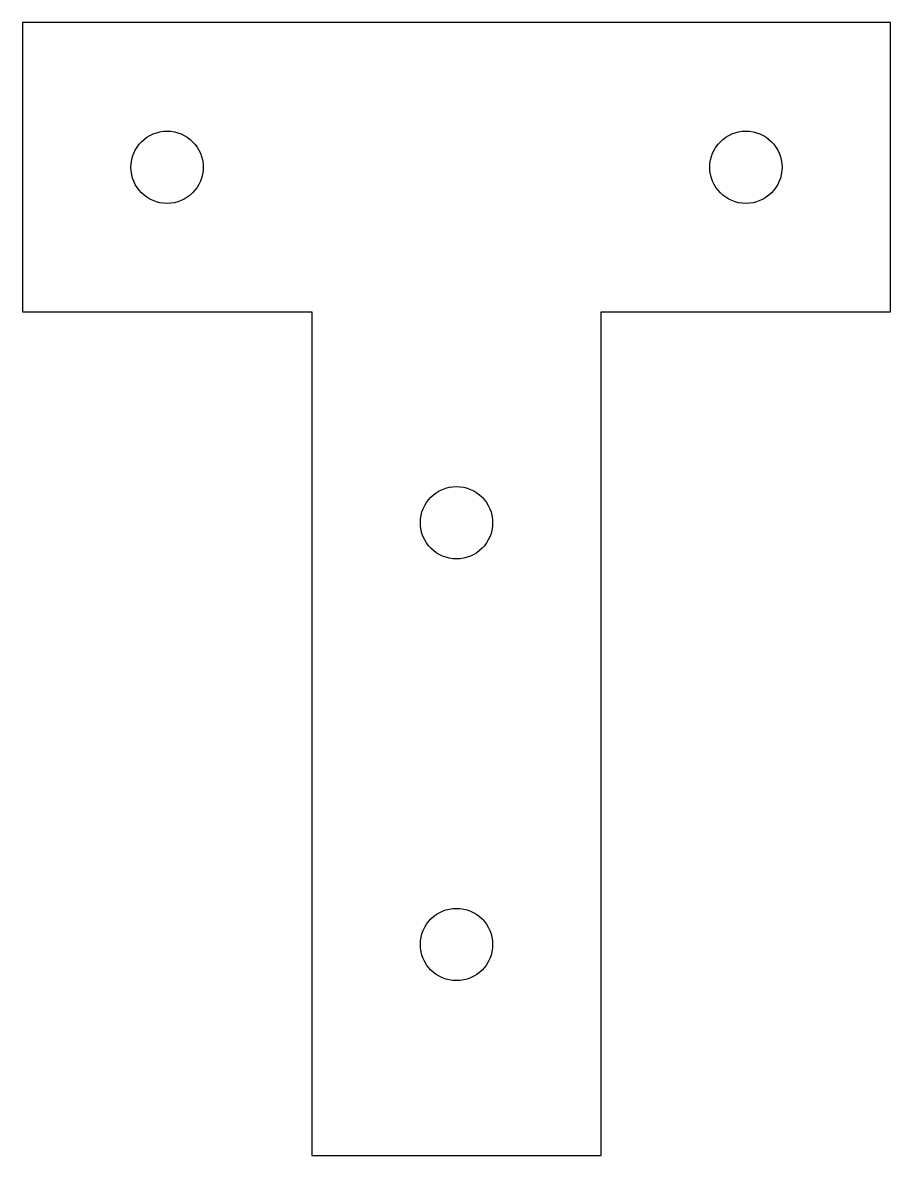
# Model space of a CAD drawing. Header units: millimetres. Extents: x -18 to 18, y 0 to 47.
import ezdxf

# ---------------------------------------------------------------- set-up
doc = ezdxf.new("R2010")
doc.units = ezdxf.units.MM
doc.layers.add('Sketch', color=7, linetype='CONTINUOUS')

msp = doc.modelspace()

# ---------------------------------------------------------------- linework, layer by layer
at = {"layer": 'Sketch'}
for p, q in [((18, 47), (-18, 47)), ((-18, 47), (-18, 35)), ((18, 35), (18, 47)), ((-18, 35), (-6, 35)), ((-6, 35), (-6, 0)), ((6, 0), (6, 35)), ((6, 35), (18, 35)), ((-6, 0), (6, 0))]:
    msp.add_line(p, q, dxfattribs=at)
for centre in [(-12.0075, 41), (12.0075, 41), (0, 26.2493), (0, 8.74927)]:
    msp.add_circle(centre, 1.5, dxfattribs=at)

doc.saveas('drawing.dxf')
